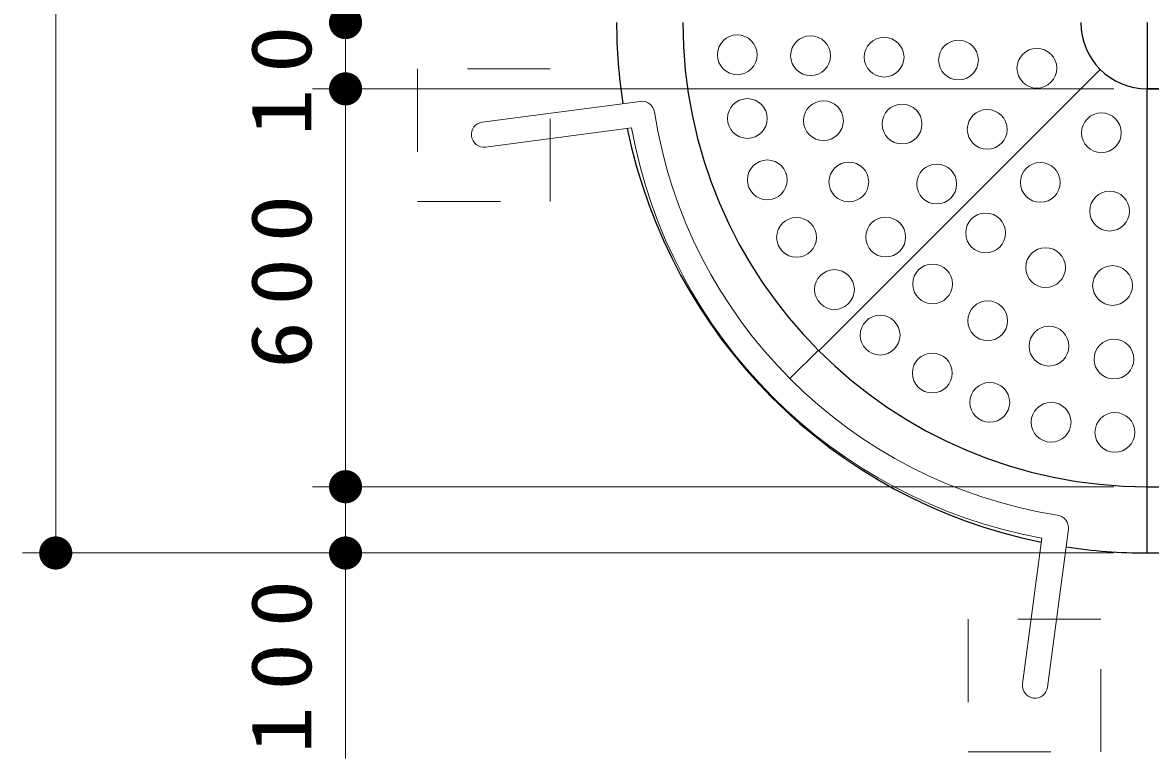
# Model space of a CAD drawing. Units: millimetres on the paper, scale 1:50. Extents: x -365 to 0, y -12 to 257.
# Drawn here: x -321.58 to -287.56, y 172.22 to 194.42 of the extents above; entities that cross this region are included whole.
import ezdxf

# ---------------------------------------------------------------- set-up
doc = ezdxf.new("R2010")
doc.units = ezdxf.units.MM
doc.linetypes.add('USER1', pattern=[4.5, 2.5, -2])
doc.layers.add('LY_1', color=7, linetype='Continuous', lineweight=13)
doc.styles.add('ＭＳ ゴシック', font='')
doc.styles.get('ＭＳ ゴシック').set_extended_font_data('MS Gothic')

# ---------------------------------------------------------------- blocks, each defined once
blk = doc.blocks.new('filled_dot')
at = {"color": 0, "linetype": 'Continuous', "lineweight": -2, "const_width": 1.25}
blk.add_lwpolyline([(-0.625, 0, 1), (0.625, 0, 1)], format="xyb", close=True, dxfattribs=at)

msp = doc.modelspace()

# ---------------------------------------------------------------- linework, layer by layer
at = {"layer": 'LY_1'}
for p, q in [((-320.579, 178.421), (-320.579, 234.421)), ((-311.838, 192.421), (-311.838, 194.421)), ((-288.663, 192.421), (-312.838, 192.421)), ((-311.838, 180.421), (-311.838, 192.421)), ((-302.954, 192.044), (-307.713, 191.418)), ((-303.213, 191.244), (-307.613, 190.664)), ((-288.663, 180.421), (-312.838, 180.421)), ((-311.838, 172.224), (-311.838, 180.421)), ((-290.039, 179.135), (-290.666, 174.372)), ((-290.84, 178.872), (-291.42, 174.471)), ((-288.663, 178.421), (-321.579, 178.421))]:
    msp.add_line(p, q, dxfattribs=at)
at = {"layer": 'LY_1', "lineweight": 25}
for p, q in [((-287.663, 194.421), (-287.663, 192.421)), ((-287.663, 194.421), (-287.663, 192.421)), ((-289.077, 193.007), (-297.566, 184.518)), ((-275.663, 192.421), (-287.663, 192.421)), ((-287.663, 180.421), (-287.663, 192.421)), ((-287.663, 192.421), (-275.663, 192.421)), ((-297.582, 184.534), (-298.436, 183.68)), ((-287.663, 180.421), (-263.663, 180.421)), ((-287.663, 178.421), (-287.663, 180.421)), ((-287.663, 178.421), (-287.663, 180.421)), ((-287.663, 180.421), (-275.663, 180.421)), ((-287.663, 178.421), (-285.338, 178.421))]:
    msp.add_line(p, q, dxfattribs=at)
at = {"layer": 'LY_1', "linetype": 'USER1'}
for p, q in [((-305.663, 193.021), (-309.663, 193.021)), ((-309.663, 193.021), (-309.663, 189.021)), ((-305.663, 189.021), (-305.663, 193.021)), ((-309.663, 189.021), (-305.663, 189.021)), ((-289.063, 176.421), (-293.063, 176.421)), ((-293.063, 176.421), (-293.063, 172.421)), ((-289.063, 172.421), (-289.063, 176.421)), ((-293.063, 172.421), (-289.063, 172.421))]:
    msp.add_line(p, q, dxfattribs=at)
at = {"layer": 'LY_1', "color": 150}
for centre in [(-300.025, 193.448), (-297.814, 193.422), (-295.595, 193.377), (-293.352, 193.29), (-290.989, 193.044), (-299.72, 191.527), (-297.424, 191.46), (-295.054, 191.36), (-292.486, 191.199), (-289.041, 191.095), (-299.119, 189.676), (-296.659, 189.613), (-294.01, 189.551), (-290.885, 189.599), (-288.795, 188.733), (-298.236, 187.942), (-295.548, 187.951), (-292.533, 188.075), (-290.725, 187.03), (-294.134, 186.537), (-288.707, 186.49), (-297.092, 186.368), (-292.471, 185.426), (-295.716, 184.992), (-290.624, 184.661), (-288.663, 184.27), (-294.142, 183.849), (-292.408, 182.965), (-290.558, 182.364), (-288.636, 182.06)]:
    msp.add_circle(centre, 0.6, dxfattribs=at)
at = {"layer": 'LY_1', "lineweight": 25}
for radius, start, end in [(16, 180, 188.7918), (14, 180, 270), (2, 180, 270), (16, 191.5166, 258.4835), (16, 261.2082, 270)]:
    msp.add_arc((-287.663, 194.421), radius, start, end, dxfattribs=at)
at = {"layer": 'LY_1'}
for centre, radius, start, end in [((-302.899, 191.668), 0.38, 8.9517, 98.2258), ((-288.082, 194.002), 14.62, 188.9517, 261.0106), ((-307.663, 191.041), 0.38, 97.5, 277.5), ((-288.082, 194.002), 15.38, 190.3324, 259.6676), ((-290.416, 179.185), 0.38, 352.5, 82.5), ((-291.043, 174.421), 0.38, 172.5, 352.5)]:
    msp.add_arc(centre, radius, start, end, dxfattribs=at)

# ---------------------------------------------------------------- block references
at = {"layer": 'LY_1', "xscale": 0.4, "yscale": 0.4}
for p, rotation in [((-311.838, 194.421), 90), ((-311.838, 194.421), 270), ((-311.838, 192.421), 90), ((-311.838, 192.421), 270), ((-311.838, 180.421), 90), ((-311.838, 180.421), 270), ((-320.579, 178.421), 90), ((-311.838, 178.421), 90)]:
    msp.add_blockref('filled_dot', p, dxfattribs=dict(at, rotation=rotation))

# ---------------------------------------------------------------- texts
at = {"layer": 'LY_1', "char_height": 1.833, "attachment_point": 8, "rotation": 90, "style": 'ＭＳ ゴシック'}
for s, insert in [('\\T1.33;\\W1.15;100', (-312.838, 193.85)), ('\\T1.33;\\W1.15;600', (-312.838, 186.838)), ('\\T1.33;\\W1.15;100', (-312.838, 175.224))]:
    msp.add_mtext(s, dxfattribs=dict(at, insert=insert))

doc.saveas('drawing.dxf')
